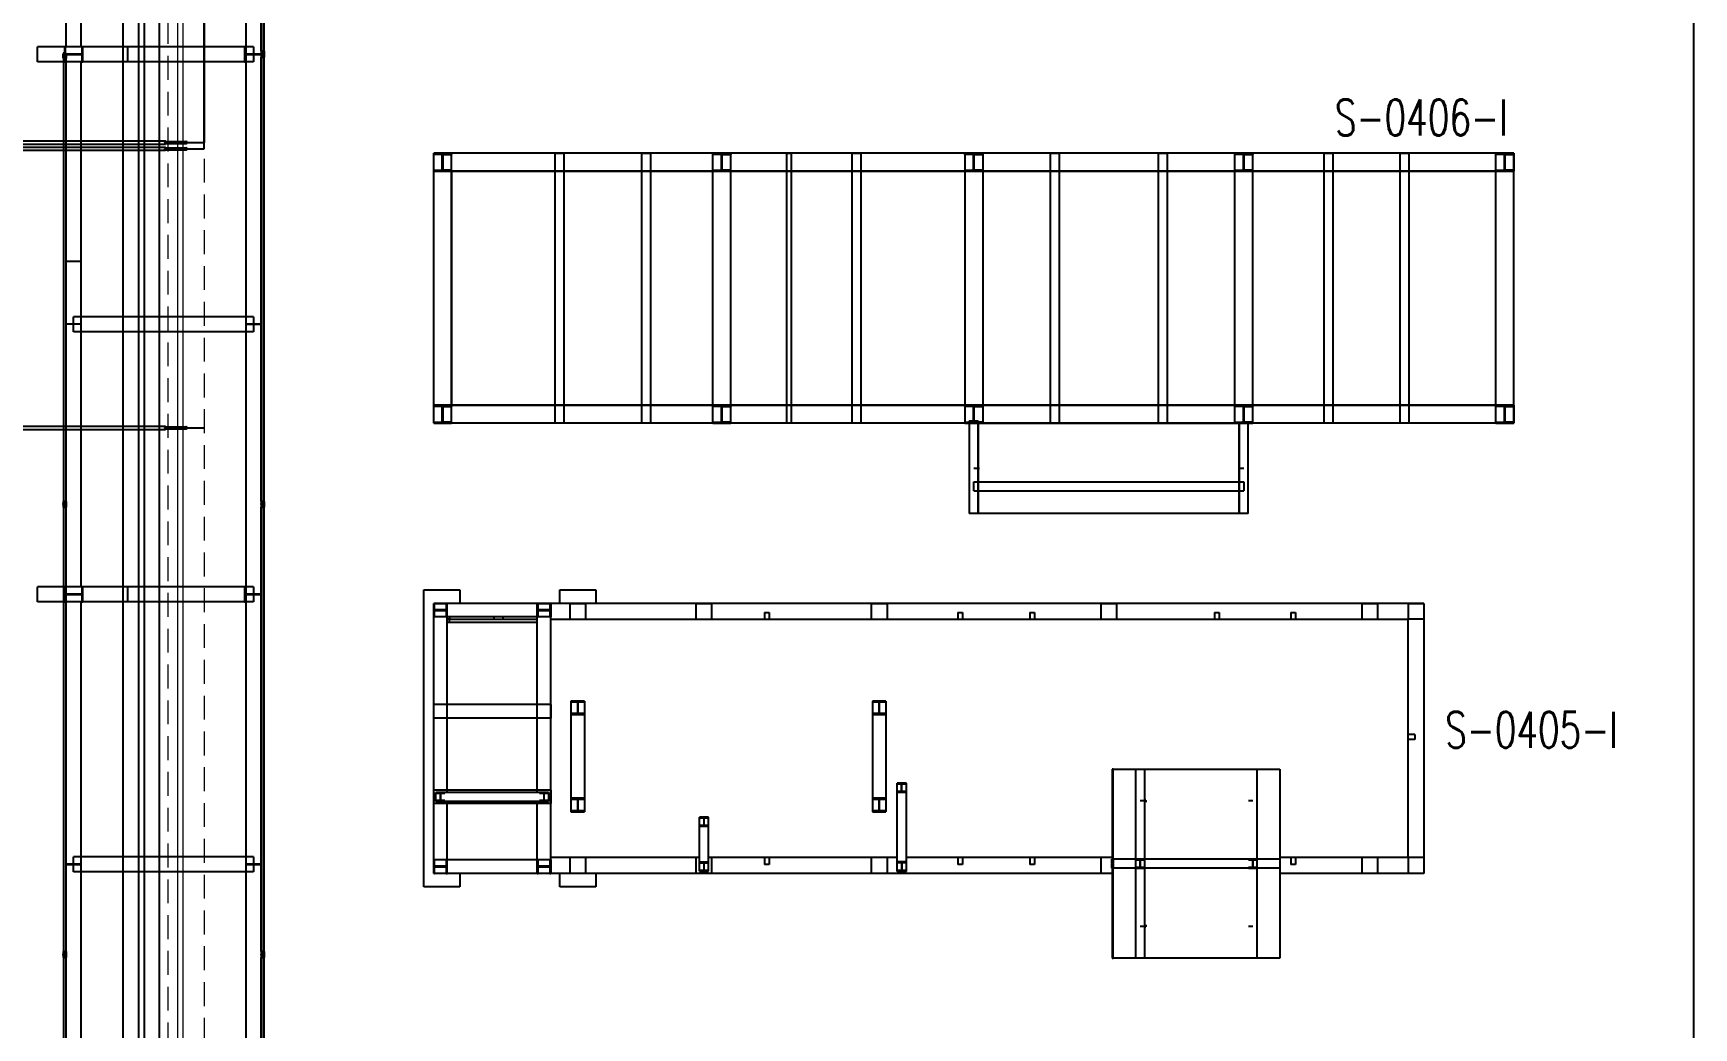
# Model space of a CAD drawing. Header units: inches. Extents: x 19 to 1016051, y 34 to 210034.
# Drawn here: x 873159 to 925339, y 119834 to 151087 of the extents above; entities that cross this region are included whole.
import ezdxf
from ezdxf.enums import TextEntityAlignment as Align

# ---------------------------------------------------------------- set-up
doc = ezdxf.new("R2010")
doc.units = ezdxf.units.IN
doc.header["$MEASUREMENT"] = 0
doc.linetypes.add('CABLETRAYLAYOUT-EMBED 2_DWG$0$HIDDEN2', pattern=[0.1875, 0.125, -0.0625])
doc.layers.add('Cable Tray Instruments', color=7, linetype='Continuous', lineweight=13)
for name, color, linetype in [('CABLE TRAY POWER', 3, 'Continuous'), ('CABLEROUTEPROGRESSUNIT-EMBED 1_DWG$0$DwgTemplate', 7, 'Continuous'), ('cables', 7, 'Continuous'), ('ELECTRICAL', 7, 'Continuous')]:
    doc.layers.add(name, color=color, linetype=linetype)
doc.styles.add('HZTXT', font='txt_qlt.shx', dxfattribs={"width": 0.7, "bigfont": 'hztxt.shx'})

msp = doc.modelspace()

# ---------------------------------------------------------------- linework, layer by layer
at = {"layer": 'Cable Tray Instruments', "color": 3, "ltscale": 6000}
msp.add_lwpolyline([(875985, 48373), (875985, 167394), (877117, 167394), (877117, 48373)], dxfattribs=at)
at = {"layer": 'Cable Tray Instruments', "color": 6, "linetype": 'CABLETRAYLAYOUT-EMBED 2_DWG$0$HIDDEN2', "ltscale": 6000}
msp.add_lwpolyline([(878531, 48373), (877399, 48373), (877399, 167394), (878531, 167394)], close=True, dxfattribs=at)
at = {"layer": 'Cable Tray Instruments'}
msp.add_lwpolyline([(877865, 167259), (877865, 48131), (877703, 48131), (877704, 167259)], dxfattribs=at)
at = {"layer": 'CABLE TRAY POWER', "color": 3, "ltscale": 6000}
msp.add_lwpolyline([(875985, 167394), (877117, 167394), (877117, 46701), (875985, 46701)], close=True, dxfattribs=at)
at = {"layer": 'CABLE TRAY POWER', "color": 3, "linetype": 'Continuous'}
msp.add_lwpolyline([(878531, 160041), (878531, 157105), (878531, 147652), (878531, 157105), (878531, 160041), (878531, 167394), (877399, 167394)], dxfattribs=at)
at = {"layer": 'CABLEROUTEPROGRESSUNIT-EMBED 1_DWG$0$DwgTemplate', "color": 9, "linetype": 'Continuous', "lineweight": 25}
for p, q in [((925339, 39097), (925339, 179414)), ((874196, 150658), (874196, 158909)), ((874663, 150658), (874663, 158909)), ((879853, 150425), (879853, 158909)), ((880320, 150519), (880320, 158909)), ((873298, 150191), (873298, 150658)), ((876127, 150658), (873298, 150658)), ((874174, 150658), (874145, 150658)), ((874145, 150658), (874145, 150191)), ((874174, 150433), (874174, 150658)), ((874686, 150433), (874174, 150433)), ((874174, 150191), (874174, 150416)), ((874174, 150416), (874686, 150416)), ((874715, 150658), (874686, 150658)), ((874686, 150658), (874686, 150433)), ((874686, 150416), (874686, 150191)), ((874715, 150191), (874715, 150658)), ((876127, 150658), (876127, 150191)), ((880086, 150658), (876127, 150658)), ((879801, 150658), (879801, 150191)), ((879830, 150658), (879801, 150658)), ((879830, 150433), (879830, 150658)), ((880319, 150433), (879830, 150433)), ((879830, 150416), (880319, 150416)), ((879830, 150191), (879830, 150416)), ((880319, 150425), (879853, 150425)), ((879853, 141949), (879853, 150425)), ((879853, 150425), (880319, 150425)), ((880086, 150658), (880086, 150191)), ((880320, 141949), (880320, 150330)), ((876127, 150191), (873298, 150191)), ((874145, 150191), (874174, 150191)), ((874196, 141949), (874196, 150191)), ((874663, 141949), (874663, 150191)), ((874686, 150191), (874715, 150191)), ((880086, 150191), (876127, 150191)), ((879801, 150191), (879830, 150191)), ((885743, 138829), (885743, 147313)), ((885743, 147313), (886308, 147313)), ((885743, 147280), (885743, 147313)), ((885743, 147313), (886308, 147313)), ((885743, 146748), (885743, 147313)), ((919682, 147313), (885743, 147313)), ((886014, 147280), (885743, 147280)), ((886014, 146782), (886014, 147280)), ((886037, 147280), (886308, 147280)), ((886037, 146782), (886037, 147280)), ((886308, 138829), (886308, 147313)), ((886308, 147313), (886308, 147280)), ((889561, 138829), (889561, 147313)), ((889561, 147313), (889844, 147313)), ((889844, 138829), (889844, 147313)), ((892276, 147313), (892559, 147313)), ((892276, 147313), (892276, 138829)), ((892559, 147313), (892559, 138829)), ((894511, 147313), (895076, 147313)), ((894511, 147280), (894511, 147313)), ((894511, 147313), (895076, 147313)), ((894511, 138829), (894511, 147313)), ((894782, 147280), (894511, 147280)), ((894782, 146782), (894782, 147280)), ((894805, 146782), (894805, 147280)), ((894805, 147280), (895076, 147280)), ((895076, 147313), (895076, 147280)), ((895076, 138829), (895076, 147313)), ((896840, 138829), (896840, 147313)), ((896840, 147313), (896990, 147313)), ((896990, 138829), (896990, 147313)), ((898894, 138829), (898894, 147313)), ((898894, 147313), (899177, 147313)), ((899177, 138829), (899177, 147313)), ((902430, 147313), (902995, 147313)), ((902430, 147280), (902430, 147313)), ((902430, 147313), (902430, 138829)), ((902430, 147313), (902995, 147313)), ((902701, 147280), (902430, 147280)), ((902701, 146782), (902701, 147280)), ((902724, 147280), (902995, 147280)), ((902724, 146782), (902724, 147280)), ((902995, 147313), (902995, 147280)), ((902995, 147313), (902995, 138829)), ((905117, 147313), (905399, 147313)), ((905117, 147313), (905117, 138829)), ((905399, 147313), (905399, 138829)), ((908511, 147313), (908793, 147313)), ((908511, 147313), (908511, 138829)), ((908793, 147313), (908793, 138829)), ((910915, 147280), (910915, 147313)), ((910915, 147313), (911480, 147313)), ((910915, 138829), (910915, 147313)), ((910915, 147313), (911480, 147313)), ((911186, 147280), (910915, 147280)), ((911186, 146782), (911186, 147280)), ((911209, 147280), (911480, 147280)), ((911209, 146782), (911209, 147280)), ((911480, 147313), (911480, 147280)), ((911480, 138829), (911480, 147313)), ((913715, 147313), (913715, 138829)), ((913715, 147313), (913997, 147313)), ((913997, 147313), (913997, 138829)), ((916104, 147313), (916104, 138829)), ((916104, 147313), (916387, 147313)), ((916387, 147313), (916387, 138829)), ((919117, 147280), (919117, 147313)), ((919117, 147313), (919682, 147313)), ((919117, 138829), (919117, 147313)), ((919117, 147313), (919682, 147313)), ((919388, 147280), (919117, 147280)), ((919388, 146782), (919388, 147280)), ((919411, 147280), (919682, 147280)), ((919411, 146782), (919411, 147280)), ((919682, 147313), (919682, 147280)), ((919682, 138829), (919682, 147313)), ((919682, 147313), (919682, 146748)), ((885743, 146782), (886014, 146782)), ((885743, 146782), (885743, 146748)), ((885743, 146748), (886308, 146748)), ((919682, 146748), (885743, 146748)), ((886308, 146782), (886037, 146782)), ((886308, 146748), (886308, 146782)), ((886308, 146748), (886308, 139394)), ((886308, 146748), (919117, 146748)), ((894511, 146782), (894782, 146782)), ((894511, 146782), (894511, 146748)), ((894511, 146748), (895076, 146748)), ((895076, 146782), (894805, 146782)), ((895076, 146748), (895076, 146782)), ((902430, 146782), (902430, 146748)), ((902430, 146782), (902701, 146782)), ((902430, 146748), (902995, 146748)), ((902995, 146782), (902724, 146782)), ((902995, 146748), (902995, 146782)), ((910915, 146782), (911186, 146782)), ((910915, 146782), (910915, 146748)), ((910915, 146748), (911480, 146748)), ((911480, 146782), (911209, 146782)), ((911480, 146748), (911480, 146782)), ((919117, 146782), (919117, 146748)), ((919117, 146782), (919388, 146782)), ((919117, 139394), (919117, 146748)), ((919117, 146748), (919682, 146748)), ((919682, 146782), (919411, 146782)), ((919682, 146748), (919682, 146782)), ((874196, 136377), (874196, 143920)), ((874196, 143920), (874663, 143920)), ((874663, 133688), (874663, 143920)), ((874663, 141949), (874196, 141949)), ((880086, 142173), (874430, 142173)), ((874430, 141706), (874430, 142173)), ((880320, 141949), (879853, 141949)), ((879853, 133455), (879853, 141940)), ((879853, 141940), (880320, 141940)), ((880086, 142173), (880086, 141706)), ((880320, 136377), (880320, 141940)), ((880086, 141706), (874430, 141706)), ((885743, 139394), (886308, 139394)), ((885743, 139360), (885743, 139394)), ((919682, 139394), (885743, 139394)), ((885743, 138829), (885743, 139394)), ((886014, 139360), (885743, 139360)), ((886014, 138863), (886014, 139360)), ((886037, 139360), (886308, 139360)), ((886037, 138863), (886037, 139360)), ((886308, 139394), (919117, 139394)), ((886308, 139394), (886308, 139360)), ((894511, 139394), (895076, 139394)), ((894511, 139360), (894511, 139394)), ((894782, 139360), (894511, 139360)), ((894782, 138863), (894782, 139360)), ((894805, 138863), (894805, 139360)), ((894805, 139360), (895076, 139360)), ((895076, 139394), (895076, 139360)), ((902430, 139394), (902995, 139394)), ((902430, 139360), (902430, 139394)), ((902701, 139360), (902430, 139360)), ((902701, 138863), (902701, 139360)), ((902724, 139360), (902995, 139360)), ((902724, 138863), (902724, 139360)), ((902995, 139394), (902995, 139360)), ((910915, 139360), (910915, 139394)), ((910915, 139394), (911480, 139394)), ((911186, 139360), (910915, 139360)), ((911186, 138863), (911186, 139360)), ((911209, 138863), (911209, 139360)), ((911209, 139360), (911480, 139360)), ((911480, 139394), (911480, 139360)), ((919117, 139394), (919682, 139394)), ((919117, 139360), (919117, 139394)), ((919388, 139360), (919117, 139360)), ((919388, 138863), (919388, 139360)), ((919411, 138863), (919411, 139360)), ((919411, 139360), (919682, 139360)), ((919682, 139394), (919682, 138829)), ((919682, 139394), (919682, 139360)), ((885743, 138863), (885743, 138829)), ((885743, 138863), (886014, 138863)), ((886308, 138829), (885743, 138829)), ((885743, 138829), (886308, 138829)), ((919682, 138829), (885743, 138829)), ((886308, 138863), (886037, 138863)), ((886308, 138829), (886308, 138863)), ((889844, 138829), (889561, 138829)), ((892559, 138829), (892276, 138829)), ((894511, 138863), (894511, 138829)), ((894511, 138863), (894782, 138863)), ((894511, 138829), (895076, 138829)), ((895076, 138829), (894511, 138829)), ((895076, 138863), (894805, 138863)), ((895076, 138829), (895076, 138863)), ((896990, 138829), (896840, 138829)), ((899177, 138829), (898894, 138829)), ((902430, 138863), (902701, 138863)), ((902430, 138863), (902430, 138829)), ((902430, 138829), (902995, 138829)), ((902995, 138829), (902430, 138829)), ((902571, 138903), (902571, 136000)), ((902571, 138903), (902854, 138903)), ((902995, 138863), (902724, 138863)), ((902854, 138903), (902854, 136000)), ((902854, 138832), (911056, 138832)), ((902854, 136000), (902854, 138832)), ((902995, 138829), (902995, 138863)), ((905399, 138829), (905117, 138829)), ((908793, 138829), (908511, 138829)), ((910915, 138863), (911186, 138863)), ((910915, 138863), (910915, 138829)), ((910915, 138829), (911480, 138829)), ((911480, 138829), (910915, 138829)), ((911056, 138832), (911056, 136000)), ((911056, 138832), (911339, 138832)), ((911056, 136000), (911056, 138832)), ((911480, 138863), (911209, 138863)), ((911339, 136000), (911339, 138832)), ((911480, 138829), (911480, 138863)), ((913997, 138829), (913715, 138829)), ((916387, 138829), (916104, 138829)), ((919117, 138863), (919117, 138829)), ((919117, 138863), (919388, 138863)), ((919682, 138829), (919117, 138829)), ((919117, 138829), (919682, 138829)), ((919682, 138863), (919411, 138863)), ((919682, 138829), (919682, 138863)), ((902891, 137414), (902713, 137414)), ((911197, 137414), (911019, 137414)), ((902713, 136707), (902713, 136990)), ((902713, 136990), (911197, 136990)), ((911197, 136990), (911197, 136707)), ((902713, 136707), (911197, 136707)), ((874196, 133688), (874196, 136189)), ((880320, 133455), (880320, 136189)), ((902854, 136000), (902571, 136000)), ((911056, 136000), (902854, 136000)), ((911339, 136000), (911056, 136000)), ((876127, 133688), (873298, 133688)), ((873298, 133221), (873298, 133688)), ((874145, 133688), (874145, 133221)), ((874174, 133688), (874145, 133688)), ((874174, 133464), (874174, 133688)), ((874686, 133688), (874686, 133464)), ((874715, 133688), (874686, 133688)), ((874715, 133221), (874715, 133688)), ((880086, 133688), (876127, 133688)), ((876127, 133688), (876127, 133221)), ((879801, 133688), (879801, 133221)), ((879830, 133688), (879801, 133688)), ((879830, 133464), (879830, 133688)), ((880086, 133688), (880086, 133221)), ((885432, 133596), (886563, 133596)), ((885432, 124263), (885432, 133596)), ((886563, 133596), (886563, 133172)), ((889702, 133172), (889702, 133596)), ((889702, 133596), (890833, 133596)), ((890833, 133596), (890833, 133172)), ((876127, 133221), (873298, 133221)), ((874145, 133221), (874174, 133221)), ((874686, 133464), (874174, 133464)), ((874174, 133221), (874174, 133446)), ((874174, 133446), (874686, 133446)), ((874196, 124979), (874196, 133221)), ((874663, 124979), (874663, 133221)), ((874686, 133446), (874686, 133221)), ((874686, 133221), (874715, 133221)), ((880086, 133221), (876127, 133221)), ((879801, 133221), (879830, 133221)), ((880331, 133464), (879830, 133464)), ((879830, 133446), (880331, 133446)), ((879830, 133221), (879830, 133446)), ((879853, 124979), (879853, 133455)), ((879853, 133455), (880320, 133455)), ((880320, 133455), (879853, 133455)), ((880320, 124979), (880320, 133455)), ((885743, 133172), (886167, 133172)), ((885743, 124687), (885743, 133172)), ((885743, 132748), (885743, 133172)), ((889420, 133172), (885743, 133172)), ((885771, 133172), (885743, 133172)), ((885743, 133172), (885743, 132748)), ((885771, 132970), (885771, 133172)), ((886167, 133172), (886139, 133172)), ((886139, 133172), (886139, 132970)), ((886167, 127230), (886167, 133172)), ((886167, 132748), (886167, 133172)), ((888995, 133172), (889420, 133172)), ((888995, 127230), (888995, 133172)), ((889024, 133172), (888995, 133172)), ((888995, 133172), (888995, 132748)), ((889024, 132970), (889024, 133172)), ((889391, 133172), (889391, 132970)), ((889420, 133172), (889391, 133172)), ((916854, 133172), (889420, 133172)), ((889420, 124687), (889420, 133172)), ((889420, 133172), (889420, 132748)), ((889420, 132748), (889420, 133172)), ((890021, 133172), (890021, 132677)), ((890021, 133172), (890516, 133172)), ((890516, 133172), (890516, 132677)), ((893980, 133172), (893980, 132677)), ((893980, 133172), (894475, 133172)), ((894475, 133172), (894475, 132677)), ((899495, 133172), (899495, 132677)), ((899495, 133172), (899990, 133172)), ((899990, 133172), (899990, 132677)), ((906707, 133172), (906707, 132677)), ((906707, 133172), (907202, 133172)), ((907202, 133172), (907202, 132677)), ((914910, 133172), (914910, 132677)), ((914910, 133172), (915404, 133172)), ((915404, 133172), (915404, 132677)), ((916359, 133172), (916359, 132677)), ((916359, 133172), (916854, 133172)), ((916854, 133172), (916854, 132677)), ((916854, 133172), (916854, 124687)), ((889420, 132748), (885743, 132748)), ((885743, 132748), (885771, 132748)), ((886139, 132970), (885771, 132970)), ((885771, 132950), (886139, 132950)), ((885771, 132748), (885771, 132950)), ((886139, 132950), (886139, 132748)), ((886139, 132748), (886167, 132748)), ((886238, 132677), (886167, 132677)), ((886167, 132577), (888995, 132577)), ((886167, 127230), (886167, 132577)), ((886238, 132748), (886238, 132677)), ((886238, 132577), (886238, 132677)), ((886238, 132677), (888995, 132677)), ((887638, 132748), (887638, 132677)), ((887921, 132748), (887921, 132677)), ((888995, 132748), (889024, 132748)), ((888995, 127230), (888995, 132577)), ((889391, 132970), (889024, 132970)), ((889024, 132748), (889024, 132950)), ((889024, 132950), (889391, 132950)), ((889391, 132950), (889391, 132748)), ((889391, 132748), (889420, 132748)), ((889420, 132677), (916359, 132677)), ((896133, 132889), (896282, 132889)), ((896133, 132889), (896133, 132677)), ((896282, 132889), (896282, 132677)), ((902213, 132889), (902363, 132889)), ((902213, 132889), (902213, 132677)), ((902363, 132889), (902363, 132677)), ((904476, 132889), (904476, 132677)), ((904476, 132889), (904626, 132889)), ((904626, 132889), (904626, 132677)), ((910274, 132889), (910424, 132889)), ((910274, 132889), (910274, 132677)), ((910424, 132889), (910424, 132677)), ((912678, 132889), (912828, 132889)), ((912678, 132889), (912678, 132677)), ((912828, 132889), (912828, 132677)), ((916854, 132677), (916359, 132677)), ((916359, 125182), (916359, 132677)), ((885743, 129566), (885743, 129990)), ((889420, 129990), (885743, 129990)), ((889420, 129990), (889420, 129566)), ((890056, 130103), (890056, 126625)), ((890056, 130103), (890480, 130103)), ((890480, 130103), (890056, 130103)), ((890056, 130103), (890056, 130075)), ((890056, 130075), (890258, 130075)), ((890258, 130075), (890258, 129707)), ((890278, 129707), (890278, 130075)), ((890278, 130075), (890480, 130075)), ((890480, 130103), (890480, 126625)), ((890480, 130075), (890480, 130103)), ((899955, 130103), (899531, 130103)), ((899531, 130103), (899531, 130075)), ((899531, 130103), (899955, 130103)), ((899531, 130103), (899531, 126625)), ((899531, 130075), (899733, 130075)), ((899733, 130075), (899733, 129707)), ((899753, 130075), (899955, 130075)), ((899753, 129707), (899753, 130075)), ((899955, 130075), (899955, 130103)), ((899955, 130103), (899955, 126625)), ((889420, 129566), (885743, 129566)), ((890056, 129707), (890056, 129679)), ((890258, 129707), (890056, 129707)), ((890056, 129679), (890480, 129679)), ((890480, 129707), (890278, 129707)), ((890480, 129679), (890480, 129707)), ((899733, 129707), (899531, 129707)), ((899531, 129707), (899531, 129679)), ((899531, 129679), (899955, 129679)), ((899955, 129707), (899753, 129707)), ((899955, 129679), (899955, 129707)), ((916571, 129047), (916359, 129047)), ((916571, 128897), (916359, 128897)), ((916571, 129047), (916571, 128897)), ((907063, 127965), (907063, 122025)), ((907096, 127965), (907063, 127965)), ((907096, 127965), (907803, 127965)), ((907096, 122025), (907096, 127965)), ((907803, 122025), (907803, 127965)), ((907803, 127965), (908086, 127965)), ((908086, 122025), (908086, 127965)), ((908086, 127965), (911347, 127965)), ((911347, 127965), (911622, 127965)), ((911622, 122025), (911622, 127965)), ((911622, 127965), (912329, 127965)), ((912329, 127965), (912329, 122025)), ((900587, 127520), (900304, 127520)), ((900304, 127520), (900304, 127497)), ((900304, 127520), (900596, 127520)), ((900304, 124750), (900304, 127520)), ((900304, 127497), (900437, 127497)), ((900437, 127497), (900437, 127260)), ((900454, 127260), (900454, 127497)), ((900454, 127497), (900587, 127497)), ((900587, 127497), (900587, 127520)), ((900596, 124750), (900596, 127520)), ((885743, 126879), (885743, 127303)), ((889420, 127303), (885743, 127303)), ((889420, 126879), (885743, 126879)), ((886096, 127233), (885814, 127233)), ((885814, 127233), (885814, 127210)), ((889349, 127230), (885814, 127230)), ((885814, 126948), (885814, 127230)), ((885814, 127210), (885946, 127210)), ((885814, 126972), (885814, 126950)), ((885946, 126972), (885814, 126972)), ((885814, 126950), (886096, 126950)), ((889349, 126948), (885814, 126948)), ((885946, 127210), (885946, 126972)), ((885963, 126972), (885963, 127210)), ((885963, 127210), (886096, 127210)), ((886096, 126972), (885963, 126972)), ((886096, 127210), (886096, 127233)), ((886096, 126950), (886096, 126972)), ((886167, 124687), (886167, 126948)), ((886167, 125111), (886167, 126948)), ((888995, 124687), (888995, 126948)), ((888995, 125111), (888995, 126948)), ((889066, 127233), (889066, 127210)), ((889349, 127233), (889066, 127233)), ((889066, 127210), (889199, 127210)), ((889066, 126972), (889066, 126950)), ((889199, 126972), (889066, 126972)), ((889066, 126950), (889349, 126950)), ((889199, 127210), (889199, 126972)), ((889216, 126972), (889216, 127210)), ((889216, 127210), (889349, 127210)), ((889349, 126972), (889216, 126972)), ((889349, 127210), (889349, 127233)), ((889349, 127230), (889349, 126948)), ((889349, 126950), (889349, 126972)), ((889420, 127303), (889420, 126879)), ((890056, 127049), (890056, 127021)), ((890480, 127049), (890056, 127049)), ((890056, 127021), (890258, 127021)), ((890258, 127021), (890258, 126653)), ((890278, 126653), (890278, 127021)), ((890278, 127021), (890480, 127021)), ((890480, 127021), (890480, 127049)), ((899531, 127049), (899531, 127021)), ((899955, 127049), (899531, 127049)), ((899531, 127021), (899733, 127021)), ((899733, 127021), (899733, 126653)), ((899753, 127021), (899955, 127021)), ((899753, 126653), (899753, 127021)), ((899955, 127021), (899955, 127049)), ((900304, 127260), (900304, 127237)), ((900437, 127260), (900304, 127260)), ((900304, 127237), (900587, 127237)), ((900587, 127260), (900454, 127260)), ((900587, 127237), (900587, 127260)), ((907945, 126975), (908123, 126975)), ((908123, 126985), (908086, 126985)), ((908123, 126975), (908123, 126985)), ((908123, 126975), (908123, 126922)), ((911347, 126975), (911480, 126975)), ((890258, 126653), (890056, 126653)), ((890056, 126653), (890056, 126625)), ((890056, 126625), (890480, 126625)), ((890480, 126625), (890056, 126625)), ((890480, 126653), (890278, 126653)), ((890480, 126625), (890480, 126653)), ((894097, 126455), (894097, 126432)), ((894379, 126455), (894097, 126455)), ((894097, 124758), (894097, 126455)), ((894097, 126455), (894379, 126455)), ((894097, 126432), (894230, 126432)), ((894230, 126432), (894230, 126195)), ((894246, 126195), (894246, 126432)), ((894246, 126432), (894379, 126432)), ((894379, 126432), (894379, 126455)), ((894379, 124758), (894379, 126455)), ((899531, 126653), (899531, 126625)), ((899733, 126653), (899531, 126653)), ((899531, 126625), (899955, 126625)), ((899955, 126625), (899531, 126625)), ((899955, 126653), (899753, 126653)), ((899955, 126625), (899955, 126653)), ((894097, 126195), (894097, 126172)), ((894230, 126195), (894097, 126195)), ((894097, 126172), (894379, 126172)), ((894379, 126195), (894246, 126195)), ((894379, 126172), (894379, 126195)), ((874663, 124979), (874196, 124979)), ((874196, 122236), (874196, 124970)), ((874196, 124970), (874663, 124970)), ((880086, 125204), (874430, 125204)), ((874430, 124737), (874430, 125204)), ((880086, 124737), (874430, 124737)), ((874663, 116719), (874663, 124970)), ((880320, 124979), (879853, 124979)), ((879853, 116485), (879853, 124970)), ((879853, 124970), (880320, 124970)), ((880086, 125204), (880086, 124737)), ((880320, 122236), (880320, 124970)), ((885743, 125111), (885743, 124687)), ((885771, 125111), (885743, 125111)), ((885743, 124687), (885743, 125111)), ((889420, 125111), (885743, 125111)), ((885771, 124909), (885771, 125111)), ((886139, 124909), (885771, 124909)), ((885771, 124687), (885771, 124889)), ((885771, 124889), (886139, 124889)), ((886167, 125111), (886139, 125111)), ((886139, 125111), (886139, 124909)), ((886139, 124889), (886139, 124687)), ((886167, 124687), (886167, 125111)), ((888995, 125111), (886167, 125111)), ((889024, 125111), (888995, 125111)), ((888995, 125111), (888995, 124687)), ((889024, 124909), (889024, 125111)), ((889391, 124909), (889024, 124909)), ((889024, 124687), (889024, 124889)), ((889024, 124889), (889391, 124889)), ((889391, 125111), (889391, 124909)), ((889420, 125111), (889391, 125111)), ((889391, 124889), (889391, 124687)), ((894097, 125182), (889420, 125182)), ((889420, 124687), (889420, 125111)), ((889420, 125111), (889420, 124687)), ((890021, 125182), (890021, 124687)), ((890516, 125182), (890516, 124687)), ((893980, 125182), (893980, 124687)), ((894379, 125041), (894097, 125041)), ((894097, 125041), (894097, 125018)), ((894097, 125018), (894230, 125018)), ((894230, 124781), (894097, 124781)), ((894097, 124781), (894097, 124758)), ((894097, 124758), (894379, 124758)), ((894379, 124758), (894097, 124758)), ((894230, 125018), (894230, 124781)), ((894246, 124781), (894246, 125018)), ((894246, 125018), (894379, 125018)), ((894379, 124781), (894246, 124781)), ((900304, 125182), (894379, 125182)), ((894379, 125018), (894379, 125041)), ((894379, 124758), (894379, 124781)), ((894475, 125182), (894475, 124687)), ((896133, 125182), (896133, 124970)), ((896282, 124970), (896133, 124970)), ((896282, 125182), (896282, 124970)), ((899495, 125182), (899495, 124687)), ((899990, 125182), (899990, 124687)), ((900596, 125049), (900304, 125049)), ((900304, 125049), (900304, 125024)), ((900304, 125024), (900440, 125024)), ((900440, 124775), (900304, 124775)), ((900304, 124775), (900304, 124750)), ((900304, 124750), (900596, 124750)), ((900596, 124750), (900304, 124750)), ((900440, 125024), (900440, 124775)), ((900460, 125024), (900596, 125024)), ((900460, 124775), (900460, 125024)), ((900596, 124775), (900460, 124775)), ((907063, 125182), (900596, 125182)), ((900596, 125024), (900596, 125049)), ((900596, 124750), (900596, 124775)), ((902213, 125182), (902213, 124970)), ((902363, 124970), (902213, 124970)), ((902363, 125182), (902363, 124970)), ((904476, 125182), (904476, 124970)), ((904626, 124970), (904476, 124970)), ((904626, 125182), (904626, 124970)), ((906707, 125182), (906707, 124687)), ((907048, 125136), (907048, 124853)), ((907051, 125136), (907048, 125136)), ((907048, 124853), (907051, 124853)), ((907051, 125003), (907051, 125136)), ((907063, 125136), (907051, 125136)), ((907093, 125003), (907051, 125003)), ((907051, 124853), (907051, 124986)), ((907051, 124986), (907093, 124986)), ((907063, 124853), (907051, 124853)), ((907096, 125136), (907093, 125136)), ((907093, 125136), (907093, 125003)), ((907093, 124986), (907093, 124853)), ((907093, 124853), (907096, 124853)), ((907803, 125136), (907096, 125136)), ((907096, 124853), (907096, 125136)), ((907803, 124853), (907096, 124853)), ((908086, 125136), (907803, 125136)), ((907803, 125136), (907803, 125114)), ((907803, 125114), (907936, 125114)), ((907936, 124876), (907803, 124876)), ((907803, 124876), (907803, 124853)), ((907803, 124853), (908086, 124853)), ((907936, 125114), (907936, 124876)), ((907953, 125114), (908086, 125114)), ((907953, 124876), (907953, 125114)), ((908086, 124876), (907953, 124876)), ((908086, 125114), (908086, 125136)), ((911347, 125136), (908086, 125136)), ((908086, 124853), (908086, 124876)), ((911347, 124853), (908086, 124853)), ((911622, 125136), (911347, 125136)), ((911347, 125114), (911472, 125114)), ((911472, 124876), (911347, 124876)), ((911347, 124853), (911622, 124853)), ((911472, 125114), (911472, 124876)), ((911489, 124876), (911489, 125114)), ((911489, 125114), (911622, 125114)), ((911622, 124876), (911489, 124876)), ((911622, 125114), (911622, 125136)), ((912329, 125136), (911622, 125136)), ((911622, 124853), (911622, 124876)), ((912329, 124853), (911622, 124853)), ((916359, 125182), (912329, 125182)), ((912329, 125136), (912329, 124853)), ((912678, 125182), (912678, 124970)), ((912828, 124970), (912678, 124970)), ((912828, 125182), (912828, 124970)), ((914910, 125182), (914910, 124687)), ((915404, 125182), (915404, 124687)), ((916359, 125182), (916359, 124687)), ((916854, 125182), (916359, 125182)), ((916854, 125182), (916854, 124687)), ((886563, 124263), (885432, 124263)), ((886167, 124687), (885743, 124687)), ((885743, 124687), (885771, 124687)), ((889420, 124687), (885743, 124687)), ((886139, 124687), (886167, 124687)), ((886563, 124687), (886563, 124263)), ((889420, 124687), (888995, 124687)), ((888995, 124687), (889024, 124687)), ((889391, 124687), (889420, 124687)), ((907063, 124687), (889420, 124687)), ((889702, 124263), (889702, 124687)), ((890833, 124263), (889702, 124263)), ((890516, 124687), (890021, 124687)), ((890833, 124687), (890833, 124263)), ((894475, 124687), (893980, 124687)), ((899990, 124687), (899495, 124687)), ((907063, 124687), (906707, 124687)), ((916854, 124687), (912329, 124687)), ((915404, 124687), (914910, 124687)), ((916854, 124687), (916359, 124687)), ((908123, 123015), (907945, 123015)), ((908086, 123005), (908123, 123005)), ((908123, 123067), (908123, 123015)), ((908123, 123005), (908123, 123015)), ((911480, 123015), (911347, 123015)), ((874196, 116719), (874196, 122047)), ((880320, 116485), (880320, 122047)), ((907063, 122025), (907096, 122025)), ((907803, 122025), (907096, 122025)), ((908086, 122025), (907803, 122025)), ((911347, 122025), (908086, 122025)), ((911622, 122025), (911347, 122025)), ((912329, 122025), (911622, 122025))]:
    msp.add_line(p, q, dxfattribs=at)
at = {"layer": 'CABLEROUTEPROGRESSUNIT-EMBED 1_DWG$0$DwgTemplate', "color": 3, "linetype": 'Continuous'}
for p, q in [((880331, 159915), (880331, 150519)), ((880407, 159915), (880407, 150519)), ((874097, 150299), (874097, 150425)), ((874147, 150299), (874097, 150299)), ((874097, 150299), (874197, 150299)), ((874109, 150339), (874185, 150339)), ((874185, 150339), (874109, 150339)), ((874109, 150339), (874109, 150191)), ((874185, 150339), (874109, 150339)), ((874109, 150339), (874147, 150339)), ((874147, 150339), (874185, 150339)), ((874197, 150299), (874147, 150299)), ((874185, 150339), (874185, 150191)), ((874197, 150425), (874197, 150299)), ((880369, 150519), (880319, 150519)), ((880319, 150519), (880419, 150519)), ((880319, 150519), (880319, 150330)), ((880369, 150330), (880319, 150330)), ((880319, 150330), (880419, 150330)), ((880331, 150519), (880331, 150478)), ((880331, 150478), (880407, 150478)), ((880407, 150478), (880331, 150478)), ((880369, 150478), (880331, 150478)), ((880331, 150478), (880407, 150478)), ((880331, 150371), (880407, 150371)), ((880407, 150371), (880331, 150371)), ((880331, 150371), (880331, 150330)), ((880407, 150371), (880331, 150371)), ((880331, 150371), (880369, 150371)), ((880331, 150330), (880331, 136377)), ((880419, 150519), (880369, 150519)), ((880407, 150478), (880369, 150478)), ((880369, 150371), (880407, 150371)), ((880419, 150330), (880369, 150330)), ((880407, 150519), (880407, 150478)), ((880407, 150371), (880407, 150330)), ((880407, 150330), (880407, 136377)), ((880419, 150519), (880419, 150330)), ((874109, 150191), (874109, 136377)), ((874185, 150191), (874185, 136377)), ((862551, 147700), (874109, 147700)), ((874109, 147700), (874185, 147700)), ((874185, 147700), (874196, 147700)), ((874196, 147700), (874663, 147700)), ((874663, 147700), (877315, 147700)), ((877315, 147604), (877315, 147700)), ((877315, 147700), (877315, 147679)), ((877315, 147688), (877315, 147688)), ((877315, 147688), (877315, 147688)), ((877315, 147688), (877399, 147688)), ((877315, 147688), (877965, 147688)), ((877315, 147679), (877315, 147626)), ((877399, 147688), (877815, 147688)), ((877815, 147688), (877965, 147688)), ((877965, 147688), (877965, 147688)), ((862551, 147604), (874109, 147604)), ((862551, 147503), (874109, 147503)), ((862551, 147407), (874109, 147407)), ((874109, 147604), (874185, 147604)), ((874109, 147503), (874185, 147503)), ((874109, 147407), (874185, 147407)), ((874185, 147604), (874196, 147604)), ((874185, 147503), (874196, 147503)), ((874185, 147407), (874196, 147407)), ((874196, 147604), (874663, 147604)), ((874196, 147503), (874663, 147503)), ((874196, 147407), (874663, 147407)), ((874663, 147604), (877315, 147604)), ((874663, 147503), (877315, 147503)), ((874663, 147407), (877315, 147407)), ((877281, 147455), (877281, 147455)), ((877315, 147626), (877315, 147604)), ((877315, 147617), (877315, 147617)), ((877315, 147617), (877399, 147617)), ((877315, 147617), (877315, 147617)), ((877315, 147617), (877965, 147617)), ((877315, 147407), (877315, 147503)), ((877315, 147503), (877315, 147488)), ((877315, 147490), (877315, 147490)), ((877315, 147490), (877315, 147490)), ((877315, 147490), (877399, 147490)), ((877315, 147490), (877965, 147490)), ((877315, 147488), (877315, 147421)), ((877315, 147420), (877965, 147420)), ((877343, 147652), (877343, 147652)), ((877348, 147455), (877348, 147455)), ((877399, 147652), (877772, 147652)), ((877399, 147617), (877815, 147617)), ((877399, 147490), (877893, 147490)), ((877399, 147455), (877855, 147455)), ((877399, 147420), (877893, 147420)), ((877772, 147652), (877994, 147652)), ((877815, 147617), (877965, 147617)), ((877855, 147455), (877999, 147455)), ((877893, 147490), (877965, 147490)), ((877893, 147420), (877965, 147420)), ((877932, 147455), (877932, 147455)), ((877936, 147652), (877936, 147652)), ((877965, 147617), (877965, 147617)), ((877965, 147490), (877965, 147490)), ((877965, 147420), (877965, 147420)), ((877994, 147652), (877994, 147652)), ((877994, 147652), (878531, 147652)), ((877999, 147455), (878531, 147455)), ((877999, 147455), (877999, 147455)), ((878417, 147652), (878417, 147652)), ((878531, 147455), (878531, 147652)), ((878531, 147455), (878531, 147652)), ((878531, 147455), (878531, 147652)), ((878531, 147455), (878531, 147652)), ((866159, 138735), (874109, 138735)), ((866159, 138639), (874109, 138639)), ((874109, 138735), (874185, 138735)), ((874109, 138639), (874185, 138639)), ((874185, 138735), (874196, 138735)), ((874185, 138639), (874196, 138639)), ((874196, 138735), (874663, 138735)), ((874196, 138639), (874663, 138639)), ((874663, 138735), (877315, 138735)), ((874663, 138639), (877315, 138639)), ((877315, 138639), (877315, 138735)), ((877315, 138735), (877315, 138713)), ((877315, 138723), (877965, 138723)), ((877315, 138723), (877315, 138723)), ((877315, 138723), (877399, 138723)), ((877315, 138723), (877315, 138723)), ((877315, 138713), (877315, 138662)), ((877315, 138662), (877315, 138639)), ((877315, 138652), (877315, 138652)), ((877315, 138652), (877399, 138652)), ((877315, 138652), (877965, 138652)), ((877315, 138652), (877315, 138652)), ((877343, 138687), (877343, 138687)), ((877399, 138723), (877807, 138723)), ((877399, 138687), (877763, 138687)), ((877399, 138652), (877807, 138652)), ((877763, 138687), (877993, 138687)), ((877807, 138723), (877965, 138723)), ((877807, 138652), (877965, 138652)), ((877937, 138687), (877937, 138687)), ((877965, 138723), (877965, 138723)), ((877965, 138652), (877965, 138652)), ((877993, 138687), (877993, 138687)), ((877993, 138687), (878531, 138687)), ((878418, 138687), (878418, 138687)), ((874147, 136377), (874097, 136377)), ((874097, 136377), (874197, 136377)), ((874097, 136377), (874097, 136189)), ((874109, 136377), (874109, 136337)), ((874147, 136337), (874109, 136337)), ((874109, 136337), (874185, 136337)), ((874109, 136337), (874185, 136337)), ((874185, 136337), (874109, 136337)), ((874185, 136229), (874109, 136229)), ((874109, 136229), (874147, 136229)), ((874109, 136229), (874185, 136229)), ((874185, 136229), (874109, 136229)), ((874109, 136229), (874109, 136189)), ((874197, 136377), (874147, 136377)), ((874185, 136337), (874147, 136337)), ((874147, 136229), (874185, 136229)), ((874185, 136377), (874185, 136337)), ((874185, 136229), (874185, 136189)), ((874197, 136377), (874197, 136189)), ((880369, 136377), (880319, 136377)), ((880319, 136377), (880419, 136377)), ((880319, 136377), (880319, 136189)), ((880331, 136377), (880331, 136337)), ((880331, 136337), (880407, 136337)), ((880407, 136337), (880331, 136337)), ((880369, 136337), (880331, 136337)), ((880331, 136337), (880407, 136337)), ((880407, 136229), (880331, 136229)), ((880331, 136229), (880369, 136229)), ((880331, 136229), (880407, 136229)), ((880407, 136229), (880331, 136229)), ((880331, 136229), (880331, 136189)), ((880419, 136377), (880369, 136377)), ((880407, 136337), (880369, 136337)), ((880369, 136229), (880407, 136229)), ((880407, 136377), (880407, 136337)), ((880407, 136229), (880407, 136189)), ((880419, 136377), (880419, 136189)), ((874147, 136189), (874097, 136189)), ((874097, 136189), (874197, 136189)), ((874109, 136189), (874109, 133688)), ((874197, 136189), (874147, 136189)), ((874185, 136189), (874185, 133688)), ((880369, 136189), (880319, 136189)), ((880319, 136189), (880419, 136189)), ((880331, 136189), (880331, 122236)), ((880419, 136189), (880369, 136189)), ((880407, 136189), (880407, 122236)), ((874109, 133688), (874109, 133221)), ((874185, 133688), (874185, 133221)), ((874109, 133221), (874109, 122236)), ((874185, 133221), (874185, 122236)), ((874147, 122236), (874097, 122236)), ((874097, 122236), (874197, 122236)), ((874097, 122236), (874097, 122047)), ((874109, 122236), (874109, 122196)), ((874109, 122196), (874185, 122196)), ((874185, 122196), (874109, 122196)), ((874147, 122196), (874109, 122196)), ((874109, 122196), (874185, 122196)), ((874197, 122236), (874147, 122236)), ((874185, 122196), (874147, 122196)), ((874185, 122236), (874185, 122196)), ((874197, 122236), (874197, 122047)), ((880369, 122236), (880319, 122236)), ((880319, 122236), (880419, 122236)), ((880319, 122236), (880319, 122047)), ((880331, 122236), (880331, 122196)), ((880369, 122196), (880331, 122196)), ((880331, 122196), (880407, 122196)), ((880331, 122196), (880407, 122196)), ((880407, 122196), (880331, 122196)), ((880419, 122236), (880369, 122236)), ((880407, 122196), (880369, 122196)), ((880407, 122236), (880407, 122196)), ((880419, 122236), (880419, 122047)), ((874147, 122047), (874097, 122047)), ((874097, 122047), (874197, 122047)), ((874185, 122088), (874109, 122088)), ((874109, 122088), (874147, 122088)), ((874109, 122088), (874185, 122088)), ((874185, 122088), (874109, 122088)), ((874109, 122088), (874109, 122047)), ((874109, 122047), (874109, 116719)), ((874147, 122088), (874185, 122088)), ((874197, 122047), (874147, 122047)), ((874185, 122088), (874185, 122047)), ((874185, 122047), (874185, 116719)), ((880369, 122047), (880319, 122047)), ((880319, 122047), (880419, 122047)), ((880331, 122088), (880407, 122088)), ((880407, 122088), (880331, 122088)), ((880331, 122088), (880331, 122047)), ((880407, 122088), (880331, 122088)), ((880331, 122088), (880369, 122088)), ((880331, 122047), (880331, 108095)), ((880369, 122088), (880407, 122088)), ((880419, 122047), (880369, 122047)), ((880407, 122088), (880407, 122047)), ((880407, 122047), (880407, 108095))]:
    msp.add_line(p, q, dxfattribs=at)
at = {"layer": 'CABLEROUTEPROGRESSUNIT-EMBED 1_DWG$0$DwgTemplate', "color": 7, "linetype": 'Continuous'}
for p, q in [((877281, 147455), (877932, 147455)), ((877281, 147455), (877932, 147455)), ((877286, 147652), (877936, 147652)), ((877286, 147652), (877936, 147652)), ((877343, 147652), (877994, 147652)), ((877343, 147652), (877994, 147652)), ((877348, 147455), (877999, 147455)), ((877348, 147455), (877999, 147455)), ((877286, 138687), (877937, 138687)), ((877286, 138687), (877937, 138687)), ((877343, 138687), (877993, 138687)), ((877343, 138687), (877993, 138687))]:
    msp.add_line(p, q, dxfattribs=at)
at = {"layer": 'CABLEROUTEPROGRESSUNIT-EMBED 1_DWG$0$DwgTemplate', "color": 3, "linetype": 'Continuous'}
for centre, radius in [((874147, 150425), 37.8), ((874147, 150425), 37.8), ((874147, 150425), 37.8), ((880369, 150425), 50.3), ((880369, 150425), 50.3), ((880369, 150425), 37.8), ((880369, 150425), 37.8), ((880369, 150425), 37.8), ((874147, 136283), 50.3), ((874147, 136283), 50.3), ((874147, 136283), 37.8), ((874147, 136283), 37.8), ((874147, 136283), 37.8), ((880369, 136283), 50.3), ((880369, 136283), 50.3), ((880369, 136283), 37.8), ((880369, 136283), 37.8), ((880369, 136283), 37.8), ((874147, 122142), 50.3), ((874147, 122142), 50.3), ((874147, 122142), 37.8), ((874147, 122142), 37.8), ((874147, 122142), 37.8), ((880369, 122142), 50.3), ((880369, 122142), 50.3), ((880369, 122142), 37.8), ((880369, 122142), 37.8), ((880369, 122142), 37.8)]:
    msp.add_circle(centre, radius, dxfattribs=at)
for start, end in [(0, 180), (180, 270), (270, 0)]:
    msp.add_arc((874147, 150425), 50.3, start, end, dxfattribs=at)
for centre, major_axis, ratio, start_param, end_param in [((877315, 147652), (0, 35.3), 0.816271, 0, 1.570796), ((877315, 147652), (0, 35.3), 0.816271, 4.712389, 6.283185), ((877965, 147652), (0, 35.3), 0.816271, 0, 1.570796), ((877965, 147652), (0, 35.3), 0.816271, 4.712389, 6.283185), ((877315, 147455), (0, 35.3), 0.946559, 0, 1.570796), ((877315, 147455), (0, -35.3), 0.946559, 4.712389, 6.283185), ((877315, 147652), (0, -35.3), 0.816271, 4.712389, 6.283185), ((877315, 147652), (0, -35.3), 0.816271, 0, 1.570796), ((877315, 147455), (0, 35.3), 0.946559, 4.712389, 6.283185), ((877315, 147455), (0, -35.3), 0.946559, 0, 1.570796), ((877965, 147455), (0, 35.3), 0.946559, 0, 1.570796), ((877965, 147455), (0, -35.3), 0.946559, 4.712389, 6.283185), ((877965, 147652), (0, -35.3), 0.816271, 4.712389, 6.283185), ((877965, 147652), (0, -35.3), 0.816271, 0, 1.570796), ((877965, 147455), (0, 35.3), 0.946559, 4.712389, 6.283185), ((877965, 147455), (0, -35.3), 0.946559, 0, 1.570796), ((877315, 138687), (0, 35.3), 0.801247, 0, 1.570796), ((877315, 138687), (0, -35.3), 0.801247, 4.712389, 6.283185), ((877315, 138687), (0, 35.3), 0.801247, 4.712389, 6.283185), ((877315, 138687), (0, -35.3), 0.801247, 0, 1.570796), ((877965, 138687), (0, 35.3), 0.801247, 0, 1.570796), ((877965, 138687), (0, -35.3), 0.801247, 4.712389, 6.283185), ((877965, 138687), (0, 35.3), 0.801247, 4.712389, 6.283185), ((877965, 138687), (0, -35.3), 0.801247, 0, 1.570796)]:
    msp.add_ellipse(centre, major_axis=major_axis, ratio=ratio, start_param=start_param, end_param=end_param, dxfattribs=at)
at = {"layer": 'cables'}
for points in [[(876641, 105834), (876641, 46373), (876479, 46373), (876480, 167259)], [(876641, 167259), (876641, 105995)]]:
    msp.add_lwpolyline(points, dxfattribs=at)

# ---------------------------------------------------------------- texts
at = {"layer": 'ELECTRICAL', "style": 'HZTXT', "width": 0.7}
for s, p in [('S-0406-I', (916777, 148439)), ('S-0405-I', (920241, 129201))]:
    msp.add_text(s, height=1131.3, dxfattribs=at).set_placement(p, align=Align.MIDDLE_CENTER)

doc.saveas('drawing.dxf')
